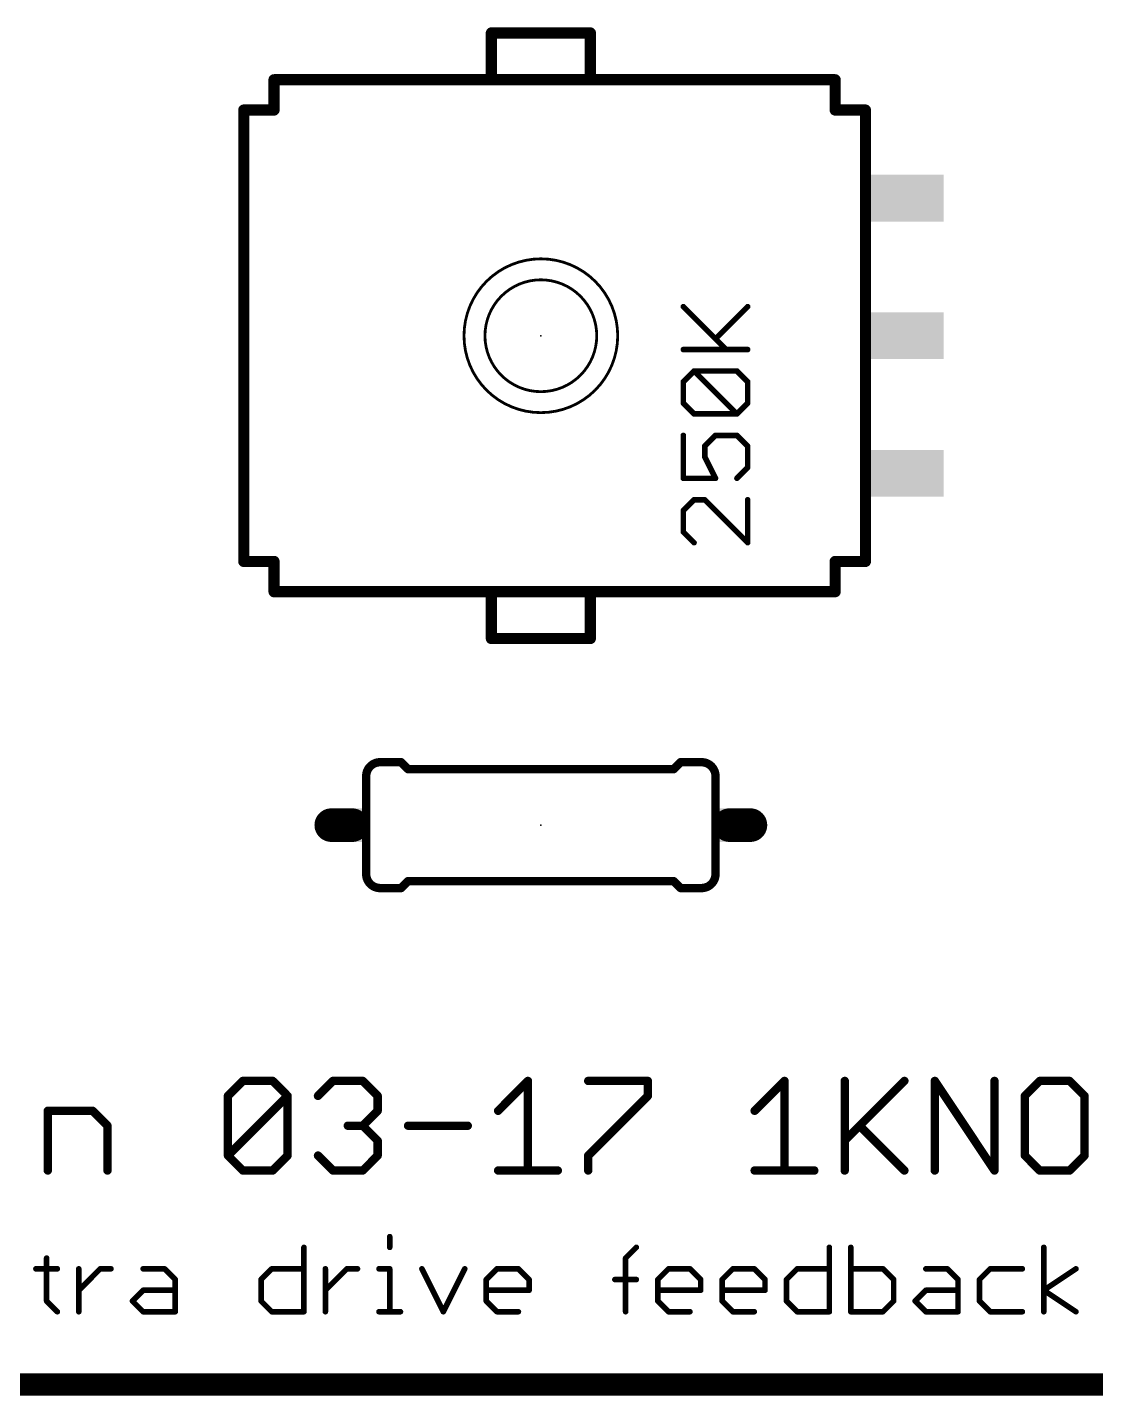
# Model space of a CAD drawing. Extents: x 0 to 100, y 0 to 80.
# Drawn here: x 31.31 to 50.72, y -0.2 to 24.65 of the extents above; entities that cross this region are included whole.
import ezdxf

# ---------------------------------------------------------------- set-up
doc = ezdxf.new("R2010")
doc.units = 0
for name, color, linetype in [('20', 7, 'CONTINUOUS'), ('21', 253, 'CONTINUOUS'), ('23', 7, 'CONTINUOUS'), ('27', 253, 'CONTINUOUS'), ('51', 253, 'CONTINUOUS')]:
    doc.layers.add(name, color=color, linetype=linetype)

# ---------------------------------------------------------------- blocks, each defined once
blk = doc.blocks.new('RECT')
blk.add_solid([(-0.5, -0.5), (0.5, -0.5), (-0.5, 0.5), (0.5, 0.5)])

msp = doc.modelspace()

# ---------------------------------------------------------------- linework, layer by layer
at = {"layer": '20', "const_width": 0.4064}
msp.add_lwpolyline([(0, 0), (100, 0)], dxfattribs=at)
at = {"layer": '21'}
for points, const_width in [([(35.79, 23.7), (35.79, 23.15)], 0.2032), ([(35.79, 23.7), (37.99, 23.7)], 0.2032), ([(42.79, 23.7), (45.99, 23.7)], 0.2032), ([(45.99, 23.15), (45.99, 23.7)], 0.2032), ([(35.24, 14.95), (35.24, 23.15)], 0.2032), ([(35.79, 23.15), (35.24, 23.15)], 0.2032), ([(46.54, 23.15), (45.99, 23.15)], 0.2032), ([(46.54, 23.15), (46.54, 14.95)], 0.2032), ([(35.24, 14.95), (35.79, 14.95)], 0.2032), ([(35.79, 14.95), (35.79, 14.4)], 0.2032), ([(45.99, 14.95), (46.54, 14.95)], 0.2032), ([(45.99, 14.4), (45.99, 14.95)], 0.2032), ([(37.99, 14.4), (35.79, 14.4)], 0.2032), ([(45.99, 14.4), (42.79, 14.4)], 0.2032), ([(37.719, 11.303), (38.1, 11.303)], 0.1524), ([(38.227, 11.176), (38.1, 11.303)], 0.1524), ([(38.227, 11.176), (43.053, 11.176)], 0.1524), ([(43.053, 11.176), (43.18, 11.303)], 0.1524), ([(43.561, 11.303), (43.18, 11.303)], 0.1524), ([(38.227, 9.144), (38.1, 9.017)], 0.1524), ([(38.227, 9.144), (43.053, 9.144)], 0.1524), ([(43.053, 9.144), (43.18, 9.017)], 0.1524), ([(37.719, 9.017), (38.1, 9.017)], 0.1524), ([(43.561, 9.017), (43.18, 9.017)], 0.1524), ([(34.952, 5.242), (35.2232, 5.5132)], 0.1524), ([(35.2232, 5.5132), (35.7655, 5.5132)], 0.1524), ([(35.7655, 5.5132), (36.0367, 5.242)], 0.1524), ([(36.5892, 5.242), (36.8604, 5.5132)], 0.1524), ([(36.8604, 5.5132), (37.4027, 5.5132)], 0.1524), ([(37.4027, 5.5132), (37.6739, 5.242)], 0.1524), ([(39.8635, 4.9709), (40.4058, 5.5132)], 0.1524), ([(40.4058, 5.5132), (40.4058, 3.8862)], 0.1524), ([(41.5007, 5.5132), (42.5853, 5.5132)], 0.1524), ([(42.5853, 5.5132), (42.5853, 5.242)], 0.1524), ([(44.5262, 4.9709), (45.0685, 5.5132)], 0.1524), ([(45.0685, 5.5132), (45.0685, 3.8862)], 0.1524), ([(46.1634, 5.5132), (46.1634, 3.8862)], 0.1524), ([(46.1634, 4.4285), (47.248, 5.5132)], 0.1524), ([(47.8005, 3.8862), (47.8005, 5.5132)], 0.1524), ([(47.8005, 5.5132), (48.8852, 3.8862)], 0.1524), ([(48.8852, 3.8862), (48.8852, 5.5132)], 0.1524), ([(49.7088, 5.5132), (49.4377, 5.242)], 0.1524), ([(50.2512, 5.5132), (49.7088, 5.5132)], 0.1524), ([(50.5223, 5.242), (50.2512, 5.5132)], 0.1524), ([(34.952, 4.1574), (34.952, 5.242)], 0.1524), ([(34.952, 4.1574), (36.0367, 5.242)], 0.1524), ([(36.0367, 5.242), (36.0367, 4.1574)], 0.1524), ([(37.6739, 5.242), (37.6739, 4.9709)], 0.1524), ([(42.5853, 5.242), (41.5007, 4.1574)], 0.1524), ([(49.4377, 5.242), (49.4377, 4.1574)], 0.1524), ([(50.5223, 4.1574), (50.5223, 5.242)], 0.1524), ([(31.6777, 3.8862), (31.6777, 4.9709)], 0.1524), ([(31.6777, 4.9709), (32.4912, 4.9709)], 0.1524), ([(32.4912, 4.9709), (32.7624, 4.6997)], 0.1524), ([(37.6739, 4.9709), (37.4027, 4.6997)], 0.1524), ([(32.7624, 4.6997), (32.7624, 3.8862)], 0.1524), ([(37.4027, 4.6997), (37.1315, 4.6997)], 0.1524), ([(37.4027, 4.6997), (37.6739, 4.4285)], 0.1524), ([(38.2264, 4.6997), (39.311, 4.6997)], 0.1524), ([(46.4345, 4.6997), (47.248, 3.8862)], 0.1524), ([(37.6739, 4.4285), (37.6739, 4.1574)], 0.1524), ([(35.2232, 3.8862), (34.952, 4.1574)], 0.1524), ([(36.0367, 4.1574), (35.7655, 3.8862)], 0.1524), ([(36.8604, 3.8862), (36.5892, 4.1574)], 0.1524), ([(37.6739, 4.1574), (37.4027, 3.8862)], 0.1524), ([(41.5007, 4.1574), (41.5007, 3.8862)], 0.1524), ([(49.4377, 4.1574), (49.7088, 3.8862)], 0.1524), ([(50.2512, 3.8862), (50.5223, 4.1574)], 0.1524), ([(35.7655, 3.8862), (35.2232, 3.8862)], 0.1524), ([(37.4027, 3.8862), (36.8604, 3.8862)], 0.1524), ([(39.8635, 3.8862), (40.9482, 3.8862)], 0.1524), ([(44.5262, 3.8862), (45.6109, 3.8862)], 0.1524), ([(49.7088, 3.8862), (50.2512, 3.8862)], 0.1524), ([(37.8928, 2.6851), (37.8928, 2.4902)], 0.1016), ([(36.3336, 2.4902), (36.3336, 1.3208)], 0.1016), ([(42.1806, 2.2953), (42.3755, 2.4902)], 0.1016), ([(45.8837, 2.4902), (45.8837, 1.3208)], 0.1016), ([(46.2735, 2.4902), (46.2735, 1.3208)], 0.1016), ([(49.7817, 1.3208), (49.7817, 2.4902)], 0.1016), ([(31.656, 2.2953), (31.656, 1.5157)], 0.1016), ([(42.1806, 1.3208), (42.1806, 2.2953)], 0.1016), ([(31.4611, 2.1004), (31.8509, 2.1004)], 0.1016), ([(32.2407, 1.3208), (32.2407, 2.1004)], 0.1016), ([(32.2407, 1.7106), (32.6305, 2.1004)], 0.1016), ([(32.6305, 2.1004), (32.8254, 2.1004)], 0.1016), ([(33.4101, 2.1004), (33.7999, 2.1004)], 0.1016), ([(33.7999, 2.1004), (33.9948, 1.9055)], 0.1016), ([(35.554, 1.9055), (35.7489, 2.1004)], 0.1016), ([(35.7489, 2.1004), (36.3336, 2.1004)], 0.1016), ([(36.7234, 1.3208), (36.7234, 2.1004)], 0.1016), ([(36.7234, 1.7106), (37.1132, 2.1004)], 0.1016), ([(37.1132, 2.1004), (37.3081, 2.1004)], 0.1016), ([(37.6979, 2.1004), (37.8928, 2.1004)], 0.1016), ([(37.8928, 2.1004), (37.8928, 1.3208)], 0.1016), ([(38.4775, 2.1004), (38.8673, 1.3208)], 0.1016), ([(38.8673, 1.3208), (39.2571, 2.1004)], 0.1016), ([(39.6469, 1.9055), (39.8418, 2.1004)], 0.1016), ([(39.8418, 2.1004), (40.2316, 2.1004)], 0.1016), ([(40.2316, 2.1004), (40.4265, 1.9055)], 0.1016), ([(42.7653, 1.9055), (42.9602, 2.1004)], 0.1016), ([(42.9602, 2.1004), (43.35, 2.1004)], 0.1016), ([(43.35, 2.1004), (43.5449, 1.9055)], 0.1016), ([(43.9347, 1.9055), (44.1296, 2.1004)], 0.1016), ([(44.1296, 2.1004), (44.5194, 2.1004)], 0.1016), ([(44.5194, 2.1004), (44.7143, 1.9055)], 0.1016), ([(45.1041, 1.9055), (45.299, 2.1004)], 0.1016), ([(45.299, 2.1004), (45.8837, 2.1004)], 0.1016), ([(46.8582, 2.1004), (46.2735, 2.1004)], 0.1016), ([(47.0531, 1.9055), (46.8582, 2.1004)], 0.1016), ([(47.6378, 2.1004), (48.0276, 2.1004)], 0.1016), ([(48.0276, 2.1004), (48.2225, 1.9055)], 0.1016), ([(48.8072, 2.1004), (48.6123, 1.9055)], 0.1016), ([(49.3919, 2.1004), (48.8072, 2.1004)], 0.1016), ([(49.7817, 1.7106), (50.3664, 2.1004)], 0.1016), ([(33.2152, 1.5157), (33.4101, 1.7106)], 0.1016), ([(33.4101, 1.7106), (33.9948, 1.7106)], 0.1016), ([(33.9948, 1.9055), (33.9948, 1.3208)], 0.1016), ([(35.554, 1.5157), (35.554, 1.9055)], 0.1016), ([(39.6469, 1.5157), (39.6469, 1.9055)], 0.1016), ([(40.4265, 1.7106), (39.6469, 1.7106)], 0.1016), ([(40.4265, 1.9055), (40.4265, 1.7106)], 0.1016), ([(41.9857, 1.9055), (42.3755, 1.9055)], 0.1016), ([(42.7653, 1.5157), (42.7653, 1.9055)], 0.1016), ([(43.5449, 1.7106), (42.7653, 1.7106)], 0.1016), ([(43.5449, 1.9055), (43.5449, 1.7106)], 0.1016), ([(43.9347, 1.5157), (43.9347, 1.9055)], 0.1016), ([(44.7143, 1.7106), (43.9347, 1.7106)], 0.1016), ([(44.7143, 1.9055), (44.7143, 1.7106)], 0.1016), ([(45.1041, 1.5157), (45.1041, 1.9055)], 0.1016), ([(47.0531, 1.5157), (47.0531, 1.9055)], 0.1016), ([(47.4429, 1.5157), (47.6378, 1.7106)], 0.1016), ([(47.6378, 1.7106), (48.2225, 1.7106)], 0.1016), ([(48.2225, 1.9055), (48.2225, 1.3208)], 0.1016), ([(48.6123, 1.9055), (48.6123, 1.5157)], 0.1016), ([(50.3664, 1.3208), (49.7817, 1.7106)], 0.1016), ([(31.656, 1.5157), (31.8509, 1.3208)], 0.1016), ([(33.4101, 1.3208), (33.2152, 1.5157)], 0.1016), ([(35.7489, 1.3208), (35.554, 1.5157)], 0.1016), ([(39.8418, 1.3208), (39.6469, 1.5157)], 0.1016), ([(42.9602, 1.3208), (42.7653, 1.5157)], 0.1016), ([(44.1296, 1.3208), (43.9347, 1.5157)], 0.1016), ([(45.299, 1.3208), (45.1041, 1.5157)], 0.1016), ([(46.8582, 1.3208), (47.0531, 1.5157)], 0.1016), ([(47.6378, 1.3208), (47.4429, 1.5157)], 0.1016), ([(48.6123, 1.5157), (48.8072, 1.3208)], 0.1016), ([(33.9948, 1.3208), (33.4101, 1.3208)], 0.1016), ([(36.3336, 1.3208), (35.7489, 1.3208)], 0.1016), ([(37.6979, 1.3208), (38.0877, 1.3208)], 0.1016), ([(40.2316, 1.3208), (39.8418, 1.3208)], 0.1016), ([(43.35, 1.3208), (42.9602, 1.3208)], 0.1016), ([(44.5194, 1.3208), (44.1296, 1.3208)], 0.1016), ([(45.8837, 1.3208), (45.299, 1.3208)], 0.1016), ([(46.2735, 1.3208), (46.8582, 1.3208)], 0.1016), ([(48.2225, 1.3208), (47.6378, 1.3208)], 0.1016), ([(48.8072, 1.3208), (49.3919, 1.3208)], 0.1016)]:
    msp.add_lwpolyline(points, dxfattribs=dict(at, const_width=const_width))
for points, const_width in [([(35.8408, 23.7, 1), (35.7392, 23.7)], 0.1016), ([(35.79, 23.7508, 1), (35.79, 23.6492)], 0.1016), ([(37.99, 23.6492, 1), (37.99, 23.7508)], 0.1016), ([(42.79, 23.7508, 1), (42.79, 23.6492)], 0.1016), ([(46.0408, 23.7, 1), (45.9392, 23.7)], 0.1016), ([(45.99, 23.6492, 1), (45.99, 23.7508)], 0.1016), ([(35.2908, 23.15, 1), (35.1892, 23.15)], 0.1016), ([(35.24, 23.2008, 1), (35.24, 23.0992)], 0.1016), ([(35.7392, 23.15, 1), (35.8408, 23.15)], 0.1016), ([(35.79, 23.0992, 1), (35.79, 23.2008)], 0.1016), ([(45.99, 23.2008, 1), (45.99, 23.0992)], 0.1016), ([(45.9392, 23.15, 1), (46.0408, 23.15)], 0.1016), ([(46.5908, 23.15, 1), (46.4892, 23.15)], 0.1016), ([(46.54, 23.0992, 1), (46.54, 23.2008)], 0.1016), ([(40.64, 17.653, 1), (40.64, 20.447, 1), (40.64, 17.653)], 0.0508), ([(40.64, 18.034, 1), (40.64, 20.066, 1), (40.64, 18.034)], 0.0508), ([(35.24, 15.0008, 1), (35.24, 14.8992)], 0.1016), ([(35.1892, 14.95, 1), (35.2908, 14.95)], 0.1016), ([(35.8408, 14.95, 1), (35.7392, 14.95)], 0.1016), ([(35.79, 14.8992, 1), (35.79, 15.0008)], 0.1016), ([(45.99, 15.0008, 1), (45.99, 14.8992)], 0.1016), ([(46.0408, 14.95, 1), (45.9392, 14.95)], 0.1016), ([(46.4892, 14.95, 1), (46.5908, 14.95)], 0.1016), ([(46.54, 14.8992, 1), (46.54, 15.0008)], 0.1016), ([(35.79, 14.4508, 1), (35.79, 14.3492)], 0.1016), ([(35.7392, 14.4, 1), (35.8408, 14.4)], 0.1016), ([(37.99, 14.3492, 1), (37.99, 14.4508)], 0.1016), ([(42.79, 14.4508, 1), (42.79, 14.3492)], 0.1016), ([(45.9392, 14.4, 1), (46.0408, 14.4)], 0.1016), ([(45.99, 14.3492, 1), (45.99, 14.4508)], 0.1016), ([(37.719, 11.303, 0.4142), (37.465, 11.049)], 0.1524), ([(37.719, 11.3411, 1), (37.719, 11.2649)], 0.0762), ([(38.1269, 11.3299, 1), (38.0731, 11.2761)], 0.0762), ([(38.1, 11.2649, 1), (38.1, 11.3411)], 0.0762), ([(38.227, 11.2141, 1), (38.227, 11.1379)], 0.0762), ([(38.2001, 11.1491, 1), (38.2539, 11.2029)], 0.0762), ([(43.0261, 11.2029, 1), (43.0799, 11.1491)], 0.0762), ([(43.053, 11.1379, 1), (43.053, 11.2141)], 0.0762), ([(43.18, 11.3411, 1), (43.18, 11.2649)], 0.0762), ([(43.2069, 11.2761, 1), (43.1531, 11.3299)], 0.0762), ([(43.815, 11.049, 0.4142), (43.561, 11.303)], 0.1524), ([(43.561, 11.2649, 1), (43.561, 11.3411)], 0.0762), ([(37.465, 9.271, 0.4142), (37.719, 9.017)], 0.1524), ([(38.227, 9.1821, 1), (38.227, 9.1059)], 0.0762), ([(38.2539, 9.1171, 1), (38.2001, 9.1709)], 0.0762), ([(43.0799, 9.1709, 1), (43.0261, 9.1171)], 0.0762), ([(43.053, 9.1059, 1), (43.053, 9.1821)], 0.0762), ([(43.561, 9.017, 0.4142), (43.815, 9.271)], 0.1524), ([(37.719, 9.0551, 1), (37.719, 8.9789)], 0.0762), ([(38.0731, 9.0439, 1), (38.1269, 8.9901)], 0.0762), ([(38.1, 8.9789, 1), (38.1, 9.0551)], 0.0762), ([(43.18, 9.0551, 1), (43.18, 8.9789)], 0.0762), ([(43.1531, 8.9901, 1), (43.2069, 9.0439)], 0.0762), ([(43.561, 8.9789, 1), (43.561, 9.0551)], 0.0762), ([(35.2232, 5.5513, 1), (35.2232, 5.4751)], 0.0762), ([(35.2501, 5.4862, 1), (35.1963, 5.5401)], 0.0762), ([(35.7925, 5.5401, 1), (35.7386, 5.4862)], 0.0762), ([(35.7655, 5.4751, 1), (35.7655, 5.5513)], 0.0762), ([(36.8604, 5.5513, 1), (36.8604, 5.4751)], 0.0762), ([(36.8873, 5.4862, 1), (36.8334, 5.5401)], 0.0762), ([(37.4296, 5.5401, 1), (37.3758, 5.4862)], 0.0762), ([(37.4027, 5.4751, 1), (37.4027, 5.5513)], 0.0762), ([(40.4439, 5.5132, 1), (40.3677, 5.5132)], 0.0762), ([(40.4328, 5.4862, 1), (40.3789, 5.5401)], 0.0762), ([(41.5007, 5.5513, 1), (41.5007, 5.4751)], 0.0762), ([(42.6234, 5.5132, 1), (42.5472, 5.5132)], 0.0762), ([(42.5853, 5.4751, 1), (42.5853, 5.5513)], 0.0762), ([(45.1066, 5.5132, 1), (45.0304, 5.5132)], 0.0762), ([(45.0955, 5.4862, 1), (45.0416, 5.5401)], 0.0762), ([(46.2015, 5.5132, 1), (46.1253, 5.5132)], 0.0762), ([(47.275, 5.4862, 1), (47.2211, 5.5401)], 0.0762), ([(47.8386, 5.5132, 1), (47.7624, 5.5132)], 0.0762), ([(47.8322, 5.5343, 1), (47.7688, 5.4921)], 0.0762), ([(48.9233, 5.5132, 1), (48.8471, 5.5132)], 0.0762), ([(49.7088, 5.5513, 1), (49.7088, 5.4751)], 0.0762), ([(49.7358, 5.4862, 1), (49.6819, 5.5401)], 0.0762), ([(50.2781, 5.5401, 1), (50.2242, 5.4862)], 0.0762), ([(50.2512, 5.4751, 1), (50.2512, 5.5513)], 0.0762), ([(34.9901, 5.242, 1), (34.9139, 5.242)], 0.0762), ([(34.9251, 5.269, 1), (34.979, 5.2151)], 0.0762), ([(36.0748, 5.242, 1), (35.9986, 5.242)], 0.0762), ([(36.0636, 5.2151, 1), (36.0098, 5.269)], 0.0762), ([(36.0098, 5.2151, 1), (36.0636, 5.269)], 0.0762), ([(36.5623, 5.269, 1), (36.6161, 5.2151)], 0.0762), ([(37.712, 5.242, 1), (37.6358, 5.242)], 0.0762), ([(37.6469, 5.2151, 1), (37.7008, 5.269)], 0.0762), ([(42.5472, 5.242, 1), (42.6234, 5.242)], 0.0762), ([(42.6123, 5.2151, 1), (42.5584, 5.269)], 0.0762), ([(49.4107, 5.269, 1), (49.4646, 5.2151)], 0.0762), ([(49.4758, 5.242, 1), (49.3996, 5.242)], 0.0762), ([(50.5604, 5.242, 1), (50.4842, 5.242)], 0.0762), ([(50.4954, 5.2151, 1), (50.5493, 5.269)], 0.0762), ([(31.7158, 4.9709, 1), (31.6396, 4.9709)], 0.0762), ([(31.6777, 5.009, 1), (31.6777, 4.9328)], 0.0762), ([(32.5182, 4.9978, 1), (32.4643, 4.9439)], 0.0762), ([(32.4912, 4.9328, 1), (32.4912, 5.009)], 0.0762), ([(37.6358, 4.9709, 1), (37.712, 4.9709)], 0.0762), ([(37.7008, 4.9439, 1), (37.6469, 4.9978)], 0.0762), ([(39.8366, 4.9978, 1), (39.8905, 4.9439)], 0.0762), ([(44.4993, 4.9978, 1), (44.5531, 4.9439)], 0.0762), ([(32.8005, 4.6997, 1), (32.7243, 4.6997)], 0.0762), ([(32.7354, 4.6728, 1), (32.7893, 4.7266)], 0.0762), ([(37.1315, 4.7378, 1), (37.1315, 4.6616)], 0.0762), ([(37.4296, 4.7266, 1), (37.3758, 4.6728)], 0.0762), ([(37.3758, 4.7266, 1), (37.4296, 4.6728)], 0.0762), ([(37.4027, 4.6616, 1), (37.4027, 4.7378)], 0.0762), ([(38.2264, 4.7378, 1), (38.2264, 4.6616)], 0.0762), ([(39.311, 4.6616, 1), (39.311, 4.7378)], 0.0762), ([(46.4615, 4.7266, 1), (46.4076, 4.6728)], 0.0762), ([(37.712, 4.4285, 1), (37.6358, 4.4285)], 0.0762), ([(37.6469, 4.4016, 1), (37.7008, 4.4555)], 0.0762), ([(46.1364, 4.4555, 1), (46.1903, 4.4016)], 0.0762), ([(34.979, 4.1843, 1), (34.9251, 4.1304)], 0.0762), ([(36.0636, 4.1304, 1), (36.0098, 4.1843)], 0.0762), ([(36.6161, 4.1843, 1), (36.5623, 4.1304)], 0.0762), ([(37.7008, 4.1304, 1), (37.6469, 4.1843)], 0.0762), ([(41.5388, 4.1574, 1), (41.4626, 4.1574)], 0.0762), ([(49.4646, 4.1843, 1), (49.4107, 4.1304)], 0.0762), ([(50.5493, 4.1304, 1), (50.4954, 4.1843)], 0.0762), ([(34.9251, 4.1843, 1), (34.979, 4.1304)], 0.0762), ([(34.9139, 4.1574, 1), (34.9901, 4.1574)], 0.0762), ([(35.9986, 4.1574, 1), (36.0748, 4.1574)], 0.0762), ([(37.6358, 4.1574, 1), (37.712, 4.1574)], 0.0762), ([(41.4737, 4.1843, 1), (41.5276, 4.1304)], 0.0762), ([(49.3996, 4.1574, 1), (49.4758, 4.1574)], 0.0762), ([(50.4842, 4.1574, 1), (50.5604, 4.1574)], 0.0762), ([(31.6396, 3.8862, 1), (31.7158, 3.8862)], 0.0762), ([(32.7243, 3.8862, 1), (32.8005, 3.8862)], 0.0762), ([(35.2232, 3.9243, 1), (35.2232, 3.8481)], 0.0762), ([(35.1963, 3.8593, 1), (35.2501, 3.9131)], 0.0762), ([(35.7386, 3.9131, 1), (35.7925, 3.8593)], 0.0762), ([(35.7655, 3.8481, 1), (35.7655, 3.9243)], 0.0762), ([(36.8604, 3.9243, 1), (36.8604, 3.8481)], 0.0762), ([(36.8334, 3.8593, 1), (36.8873, 3.9131)], 0.0762), ([(37.3758, 3.9131, 1), (37.4296, 3.8593)], 0.0762), ([(37.4027, 3.8481, 1), (37.4027, 3.9243)], 0.0762), ([(39.8635, 3.9243, 1), (39.8635, 3.8481)], 0.0762), ([(40.3677, 3.8862, 1), (40.4439, 3.8862)], 0.0762), ([(40.9482, 3.8481, 1), (40.9482, 3.9243)], 0.0762), ([(41.4626, 3.8862, 1), (41.5388, 3.8862)], 0.0762), ([(44.5262, 3.9243, 1), (44.5262, 3.8481)], 0.0762), ([(45.0304, 3.8862, 1), (45.1066, 3.8862)], 0.0762), ([(45.6109, 3.8481, 1), (45.6109, 3.9243)], 0.0762), ([(46.1253, 3.8862, 1), (46.2015, 3.8862)], 0.0762), ([(47.2211, 3.8593, 1), (47.275, 3.9131)], 0.0762), ([(47.7624, 3.8862, 1), (47.8386, 3.8862)], 0.0762), ([(48.8471, 3.8862, 1), (48.9233, 3.8862)], 0.0762), ([(48.8535, 3.8651, 1), (48.9169, 3.9073)], 0.0762), ([(49.7088, 3.9243, 1), (49.7088, 3.8481)], 0.0762), ([(49.6819, 3.8593, 1), (49.7358, 3.9131)], 0.0762), ([(50.2242, 3.9131, 1), (50.2781, 3.8593)], 0.0762), ([(50.2512, 3.8481, 1), (50.2512, 3.9243)], 0.0762), ([(37.9182, 2.6851, 1), (37.8674, 2.6851)], 0.0508), ([(36.359, 2.4902, 1), (36.3082, 2.4902)], 0.0508), ([(37.8674, 2.4902, 1), (37.9182, 2.4902)], 0.0508), ([(42.3935, 2.4722, 1), (42.3576, 2.5082)], 0.0508), ([(45.9091, 2.4902, 1), (45.8583, 2.4902)], 0.0508), ([(46.2989, 2.4902, 1), (46.2481, 2.4902)], 0.0508), ([(49.8071, 2.4902, 1), (49.7563, 2.4902)], 0.0508), ([(31.6814, 2.2953, 1), (31.6306, 2.2953)], 0.0508), ([(42.206, 2.2953, 1), (42.1552, 2.2953)], 0.0508), ([(42.1627, 2.3133, 1), (42.1986, 2.2773)], 0.0508), ([(31.4611, 2.1258, 1), (31.4611, 2.075)], 0.0508), ([(31.8509, 2.075, 1), (31.8509, 2.1258)], 0.0508), ([(32.2661, 2.1004, 1), (32.2153, 2.1004)], 0.0508), ([(32.6305, 2.1258, 1), (32.6305, 2.075)], 0.0508), ([(32.6485, 2.0824, 1), (32.6126, 2.1184)], 0.0508), ([(32.8254, 2.075, 1), (32.8254, 2.1258)], 0.0508), ([(33.4101, 2.1258, 1), (33.4101, 2.075)], 0.0508), ([(33.8179, 2.1184, 1), (33.782, 2.0824)], 0.0508), ([(33.7999, 2.075, 1), (33.7999, 2.1258)], 0.0508), ([(35.7489, 2.1258, 1), (35.7489, 2.075)], 0.0508), ([(35.7669, 2.0824, 1), (35.731, 2.1184)], 0.0508), ([(36.3336, 2.075, 1), (36.3336, 2.1258)], 0.0508), ([(36.7488, 2.1004, 1), (36.698, 2.1004)], 0.0508), ([(37.1132, 2.1258, 1), (37.1132, 2.075)], 0.0508), ([(37.1312, 2.0824, 1), (37.0953, 2.1184)], 0.0508), ([(37.3081, 2.075, 1), (37.3081, 2.1258)], 0.0508), ([(37.6979, 2.1258, 1), (37.6979, 2.075)], 0.0508), ([(37.9182, 2.1004, 1), (37.8674, 2.1004)], 0.0508), ([(37.8928, 2.075, 1), (37.8928, 2.1258)], 0.0508), ([(38.5002, 2.1118, 1), (38.4548, 2.089)], 0.0508), ([(39.2798, 2.089, 1), (39.2344, 2.1118)], 0.0508), ([(39.8418, 2.1258, 1), (39.8418, 2.075)], 0.0508), ([(39.8598, 2.0824, 1), (39.8239, 2.1184)], 0.0508), ([(40.2496, 2.1184, 1), (40.2137, 2.0824)], 0.0508), ([(40.2316, 2.075, 1), (40.2316, 2.1258)], 0.0508), ([(42.9602, 2.1258, 1), (42.9602, 2.075)], 0.0508), ([(42.9782, 2.0824, 1), (42.9422, 2.1184)], 0.0508), ([(43.368, 2.1184, 1), (43.332, 2.0824)], 0.0508), ([(43.35, 2.075, 1), (43.35, 2.1258)], 0.0508), ([(44.1296, 2.1258, 1), (44.1296, 2.075)], 0.0508), ([(44.1476, 2.0824, 1), (44.1116, 2.1184)], 0.0508), ([(44.5374, 2.1184, 1), (44.5014, 2.0824)], 0.0508), ([(44.5194, 2.075, 1), (44.5194, 2.1258)], 0.0508), ([(45.299, 2.1258, 1), (45.299, 2.075)], 0.0508), ([(45.317, 2.0824, 1), (45.281, 2.1184)], 0.0508), ([(45.8837, 2.075, 1), (45.8837, 2.1258)], 0.0508), ([(46.2735, 2.1258, 1), (46.2735, 2.075)], 0.0508), ([(46.8762, 2.1184, 1), (46.8402, 2.0824)], 0.0508), ([(46.8582, 2.075, 1), (46.8582, 2.1258)], 0.0508), ([(47.6378, 2.1258, 1), (47.6378, 2.075)], 0.0508), ([(48.0456, 2.1184, 1), (48.0096, 2.0824)], 0.0508), ([(48.0276, 2.075, 1), (48.0276, 2.1258)], 0.0508), ([(48.8072, 2.1258, 1), (48.8072, 2.075)], 0.0508), ([(48.8252, 2.0824, 1), (48.7892, 2.1184)], 0.0508), ([(49.3919, 2.075, 1), (49.3919, 2.1258)], 0.0508), ([(50.3805, 2.0793, 1), (50.3523, 2.1215)], 0.0508), ([(32.2228, 1.7286, 1), (32.2587, 1.6926)], 0.0508), ([(33.4101, 1.736, 1), (33.4101, 1.6852)], 0.0508), ([(33.4281, 1.6926, 1), (33.3922, 1.7286)], 0.0508), ([(34.0202, 1.9055, 1), (33.9694, 1.9055)], 0.0508), ([(33.9769, 1.8875, 1), (34.0128, 1.9235)], 0.0508), ([(33.9948, 1.6852, 1), (33.9948, 1.736)], 0.0508), ([(35.5794, 1.9055, 1), (35.5286, 1.9055)], 0.0508), ([(35.5361, 1.9235, 1), (35.572, 1.8875)], 0.0508), ([(36.7055, 1.7286, 1), (36.7414, 1.6926)], 0.0508), ([(39.6723, 1.9055, 1), (39.6215, 1.9055)], 0.0508), ([(39.629, 1.9235, 1), (39.6649, 1.8875)], 0.0508), ([(39.6469, 1.736, 1), (39.6469, 1.6852)], 0.0508), ([(40.4519, 1.9055, 1), (40.4011, 1.9055)], 0.0508), ([(40.4086, 1.8875, 1), (40.4445, 1.9235)], 0.0508), ([(40.4265, 1.6852, 1), (40.4265, 1.736)], 0.0508), ([(41.9857, 1.9309, 1), (41.9857, 1.8801)], 0.0508), ([(42.3755, 1.8801, 1), (42.3755, 1.9309)], 0.0508), ([(42.7907, 1.9055, 1), (42.7399, 1.9055)], 0.0508), ([(42.7474, 1.9235, 1), (42.7833, 1.8875)], 0.0508), ([(42.7653, 1.736, 1), (42.7653, 1.6852)], 0.0508), ([(43.5703, 1.9055, 1), (43.5195, 1.9055)], 0.0508), ([(43.5269, 1.8875, 1), (43.5629, 1.9235)], 0.0508), ([(43.5449, 1.6852, 1), (43.5449, 1.736)], 0.0508), ([(43.9167, 1.9235, 1), (43.9527, 1.8875)], 0.0508), ([(43.9601, 1.9055, 1), (43.9093, 1.9055)], 0.0508), ([(43.9347, 1.736, 1), (43.9347, 1.6852)], 0.0508), ([(44.7397, 1.9055, 1), (44.6889, 1.9055)], 0.0508), ([(44.6963, 1.8875, 1), (44.7323, 1.9235)], 0.0508), ([(44.7143, 1.6852, 1), (44.7143, 1.736)], 0.0508), ([(45.0861, 1.9235, 1), (45.1221, 1.8875)], 0.0508), ([(45.1295, 1.9055, 1), (45.0787, 1.9055)], 0.0508), ([(47.0785, 1.9055, 1), (47.0277, 1.9055)], 0.0508), ([(47.0351, 1.8875, 1), (47.0711, 1.9235)], 0.0508), ([(47.6378, 1.736, 1), (47.6378, 1.6852)], 0.0508), ([(47.6558, 1.6926, 1), (47.6198, 1.7286)], 0.0508), ([(48.2479, 1.9055, 1), (48.1971, 1.9055)], 0.0508), ([(48.2045, 1.8875, 1), (48.2405, 1.9235)], 0.0508), ([(48.2225, 1.6852, 1), (48.2225, 1.736)], 0.0508), ([(48.5943, 1.9235, 1), (48.6303, 1.8875)], 0.0508), ([(48.6377, 1.9055, 1), (48.5869, 1.9055)], 0.0508), ([(49.7958, 1.7317, 1), (49.7676, 1.6895)], 0.0508), ([(49.7676, 1.7317, 1), (49.7958, 1.6895)], 0.0508), ([(31.674, 1.5337, 1), (31.6381, 1.4977)], 0.0508), ([(31.6306, 1.5157, 1), (31.6814, 1.5157)], 0.0508), ([(33.2332, 1.5337, 1), (33.1973, 1.4977)], 0.0508), ([(33.1973, 1.5337, 1), (33.2332, 1.4977)], 0.0508), ([(35.572, 1.5337, 1), (35.5361, 1.4977)], 0.0508), ([(35.5286, 1.5157, 1), (35.5794, 1.5157)], 0.0508), ([(39.6649, 1.5337, 1), (39.629, 1.4977)], 0.0508), ([(39.6215, 1.5157, 1), (39.6723, 1.5157)], 0.0508), ([(40.4011, 1.7106, 1), (40.4519, 1.7106)], 0.0508), ([(42.7833, 1.5337, 1), (42.7474, 1.4977)], 0.0508), ([(42.7399, 1.5157, 1), (42.7907, 1.5157)], 0.0508), ([(43.5195, 1.7106, 1), (43.5703, 1.7106)], 0.0508), ([(43.9527, 1.5337, 1), (43.9167, 1.4977)], 0.0508), ([(43.9093, 1.5157, 1), (43.9601, 1.5157)], 0.0508), ([(44.6889, 1.7106, 1), (44.7397, 1.7106)], 0.0508), ([(45.1221, 1.5337, 1), (45.0861, 1.4977)], 0.0508), ([(45.0787, 1.5157, 1), (45.1295, 1.5157)], 0.0508), ([(47.0277, 1.5157, 1), (47.0785, 1.5157)], 0.0508), ([(47.0711, 1.4977, 1), (47.0351, 1.5337)], 0.0508), ([(47.4609, 1.5337, 1), (47.4249, 1.4977)], 0.0508), ([(47.4249, 1.5337, 1), (47.4609, 1.4977)], 0.0508), ([(48.6303, 1.5337, 1), (48.5943, 1.4977)], 0.0508), ([(48.5869, 1.5157, 1), (48.6377, 1.5157)], 0.0508), ([(31.833, 1.3028, 1), (31.8689, 1.3388)], 0.0508), ([(32.2153, 1.3208, 1), (32.2661, 1.3208)], 0.0508), ([(33.4101, 1.3462, 1), (33.4101, 1.2954)], 0.0508), ([(33.3922, 1.3028, 1), (33.4281, 1.3388)], 0.0508), ([(33.9694, 1.3208, 1), (34.0202, 1.3208)], 0.0508), ([(33.9948, 1.2954, 1), (33.9948, 1.3462)], 0.0508), ([(35.7489, 1.3462, 1), (35.7489, 1.2954)], 0.0508), ([(35.731, 1.3028, 1), (35.7669, 1.3388)], 0.0508), ([(36.3082, 1.3208, 1), (36.359, 1.3208)], 0.0508), ([(36.3336, 1.2954, 1), (36.3336, 1.3462)], 0.0508), ([(36.698, 1.3208, 1), (36.7488, 1.3208)], 0.0508), ([(37.6979, 1.3462, 1), (37.6979, 1.2954)], 0.0508), ([(37.8674, 1.3208, 1), (37.9182, 1.3208)], 0.0508), ([(38.0877, 1.2954, 1), (38.0877, 1.3462)], 0.0508), ([(38.8446, 1.3322, 1), (38.89, 1.3094)], 0.0508), ([(38.8446, 1.3094, 1), (38.89, 1.3322)], 0.0508), ([(39.8418, 1.3462, 1), (39.8418, 1.2954)], 0.0508), ([(39.8239, 1.3028, 1), (39.8598, 1.3388)], 0.0508), ([(40.2316, 1.2954, 1), (40.2316, 1.3462)], 0.0508), ([(42.1552, 1.3208, 1), (42.206, 1.3208)], 0.0508), ([(42.9602, 1.3462, 1), (42.9602, 1.2954)], 0.0508), ([(42.9422, 1.3028, 1), (42.9782, 1.3388)], 0.0508), ([(43.35, 1.2954, 1), (43.35, 1.3462)], 0.0508), ([(44.1296, 1.3462, 1), (44.1296, 1.2954)], 0.0508), ([(44.1116, 1.3028, 1), (44.1476, 1.3388)], 0.0508), ([(44.5194, 1.2954, 1), (44.5194, 1.3462)], 0.0508), ([(45.299, 1.3462, 1), (45.299, 1.2954)], 0.0508), ([(45.281, 1.3028, 1), (45.317, 1.3388)], 0.0508), ([(45.8583, 1.3208, 1), (45.9091, 1.3208)], 0.0508), ([(45.8837, 1.2954, 1), (45.8837, 1.3462)], 0.0508), ([(46.2735, 1.3462, 1), (46.2735, 1.2954)], 0.0508), ([(46.2481, 1.3208, 1), (46.2989, 1.3208)], 0.0508), ([(46.8402, 1.3388, 1), (46.8762, 1.3028)], 0.0508), ([(46.8582, 1.2954, 1), (46.8582, 1.3462)], 0.0508), ([(47.6378, 1.3462, 1), (47.6378, 1.2954)], 0.0508), ([(47.6198, 1.3028, 1), (47.6558, 1.3388)], 0.0508), ([(48.1971, 1.3208, 1), (48.2479, 1.3208)], 0.0508), ([(48.2225, 1.2954, 1), (48.2225, 1.3462)], 0.0508), ([(48.8072, 1.3462, 1), (48.8072, 1.2954)], 0.0508), ([(48.7892, 1.3028, 1), (48.8252, 1.3388)], 0.0508), ([(49.3919, 1.2954, 1), (49.3919, 1.3462)], 0.0508), ([(49.7563, 1.3208, 1), (49.8071, 1.3208)], 0.0508), ([(50.3523, 1.2997, 1), (50.3805, 1.3419)], 0.0508)]:
    msp.add_lwpolyline(points, format="xyb", dxfattribs=dict(at, const_width=const_width))
at = {"layer": '23'}
for p in [(40.64, 19.05), (40.64, 10.16)]:
    msp.add_point(p, dxfattribs=at)
at = {"layer": '27', "const_width": 0.1016}
for points in [[(44.0094, 18.799), (43.2298, 19.5786)], [(43.8145, 18.9939), (44.3992, 19.5786)], [(43.2298, 18.799), (44.3992, 18.799)], [(43.2298, 18.2143), (43.4247, 18.4092)], [(43.4247, 18.4092), (44.2043, 18.4092)], [(44.2043, 17.6296), (43.4247, 18.4092)], [(44.2043, 18.4092), (44.3992, 18.2143)], [(43.2298, 17.8245), (43.2298, 18.2143)], [(44.3992, 18.2143), (44.3992, 17.8245)], [(43.4247, 17.6296), (43.2298, 17.8245)], [(44.2043, 17.6296), (43.4247, 17.6296)], [(44.3992, 17.8245), (44.2043, 17.6296)], [(43.2298, 17.2398), (43.2298, 16.4602)], [(43.6196, 17.0449), (43.8145, 17.2398)], [(43.8145, 17.2398), (44.2043, 17.2398)], [(44.2043, 17.2398), (44.3992, 17.0449)], [(43.6196, 16.85), (43.6196, 17.0449)], [(44.3992, 17.0449), (44.3992, 16.6551)], [(43.8145, 16.4602), (43.6196, 16.85)], [(44.3992, 16.6551), (44.2043, 16.4602)], [(43.2298, 16.4602), (43.8145, 16.4602)], [(43.4247, 16.0704), (43.2298, 15.8755)], [(43.2298, 15.8755), (43.2298, 15.4857)], [(43.6196, 16.0704), (43.4247, 16.0704)], [(44.3992, 15.2908), (43.6196, 16.0704)], [(44.3992, 16.0704), (44.3992, 15.2908)], [(43.2298, 15.4857), (43.4247, 15.2908)]]:
    msp.add_lwpolyline(points, dxfattribs=at)
at = {"layer": '27', "const_width": 0.0508}
for points in [[(43.2478, 19.5965, 1), (43.2118, 19.5606)], [(44.4172, 19.5606, 1), (44.3812, 19.5965)], [(43.7965, 19.0118, 1), (43.8325, 18.9759)], [(43.2298, 18.8244, 1), (43.2298, 18.7736)], [(43.9914, 18.781, 1), (44.0274, 18.817)], [(44.3992, 18.7736, 1), (44.3992, 18.8244)], [(43.4427, 18.4272, 1), (43.4067, 18.3912)], [(43.4247, 18.4346, 1), (43.4247, 18.3838)], [(43.4427, 18.3912, 1), (43.4067, 18.4272)], [(44.2223, 18.4272, 1), (44.1863, 18.3912)], [(44.2043, 18.3838, 1), (44.2043, 18.4346)], [(43.2118, 18.2323, 1), (43.2478, 18.1963)], [(43.2552, 18.2143, 1), (43.2044, 18.2143)], [(44.4246, 18.2143, 1), (44.3738, 18.2143)], [(44.3812, 18.1963, 1), (44.4172, 18.2323)], [(43.2478, 17.8425, 1), (43.2118, 17.8065)], [(43.2044, 17.8245, 1), (43.2552, 17.8245)], [(43.4247, 17.655, 1), (43.4247, 17.6042)], [(43.4067, 17.6116, 1), (43.4427, 17.6476)], [(44.1863, 17.6476, 1), (44.2223, 17.6116)], [(44.1863, 17.6116, 1), (44.2223, 17.6476)], [(44.2043, 17.6042, 1), (44.2043, 17.655)], [(44.3738, 17.8245, 1), (44.4246, 17.8245)], [(44.4172, 17.8065, 1), (44.3812, 17.8425)], [(43.2552, 17.2398, 1), (43.2044, 17.2398)], [(43.8145, 17.2652, 1), (43.8145, 17.2144)], [(43.8325, 17.2218, 1), (43.7965, 17.2578)], [(44.2223, 17.2578, 1), (44.1863, 17.2218)], [(44.2043, 17.2144, 1), (44.2043, 17.2652)], [(43.6016, 17.0629, 1), (43.6376, 17.0269)], [(43.645, 17.0449, 1), (43.5942, 17.0449)], [(44.4246, 17.0449, 1), (44.3738, 17.0449)], [(44.3812, 17.0269, 1), (44.4172, 17.0629)], [(43.6423, 16.8614, 1), (43.5969, 16.8386)], [(43.5942, 16.85, 1), (43.645, 16.85)], [(44.3738, 16.6551, 1), (44.4246, 16.6551)], [(44.4172, 16.6371, 1), (44.3812, 16.6731)], [(43.2298, 16.4856, 1), (43.2298, 16.4348)], [(43.2044, 16.4602, 1), (43.2552, 16.4602)], [(43.7918, 16.4488, 1), (43.8372, 16.4716)], [(43.8145, 16.4348, 1), (43.8145, 16.4856)], [(44.1863, 16.4782, 1), (44.2223, 16.4422)], [(43.2118, 15.8935, 1), (43.2478, 15.8575)], [(43.2552, 15.8755, 1), (43.2044, 15.8755)], [(43.4247, 16.0958, 1), (43.4247, 16.045)], [(43.4427, 16.0524, 1), (43.4067, 16.0884)], [(43.6376, 16.0884, 1), (43.6016, 16.0524)], [(43.6196, 16.045, 1), (43.6196, 16.0958)], [(44.4246, 16.0704, 1), (44.3738, 16.0704)], [(43.2478, 15.5037, 1), (43.2118, 15.4677)], [(43.2044, 15.4857, 1), (43.2552, 15.4857)], [(43.4067, 15.2728, 1), (43.4427, 15.3088)], [(44.3738, 15.2908, 1), (44.4246, 15.2908)], [(44.3812, 15.2728, 1), (44.4172, 15.3088)]]:
    msp.add_lwpolyline(points, format="xyb", dxfattribs=at)
at = {"layer": '51'}
for points, const_width in [([(41.54, 24.55), (39.74, 24.55)], 0.2032), ([(39.74, 24.55), (39.74, 23.8)], 0.2032), ([(41.54, 23.8), (41.54, 24.55)], 0.2032), ([(35.79, 23.7), (45.99, 23.7)], 0.2032), ([(45.99, 14.4), (35.79, 14.4)], 0.2032), ([(39.74, 14.3), (39.74, 13.55)], 0.2032), ([(41.54, 13.55), (41.54, 14.3)], 0.2032), ([(39.74, 13.55), (41.54, 13.55)], 0.2032), ([(37.465, 11.049), (37.465, 9.271)], 0.1524), ([(43.815, 11.049), (43.815, 9.271)], 0.1524), ([(37.211, 10.16), (36.83, 10.16)], 0.6096), ([(44.45, 10.16), (44.069, 10.16)], 0.6096)]:
    msp.add_lwpolyline(points, dxfattribs=dict(at, const_width=const_width))
for points, const_width in [([(39.74, 24.6008, 1), (39.74, 24.4992)], 0.1016), ([(39.7908, 24.55, 1), (39.6892, 24.55)], 0.1016), ([(41.5908, 24.55, 1), (41.4892, 24.55)], 0.1016), ([(41.54, 24.4992, 1), (41.54, 24.6008)], 0.1016), ([(35.79, 23.7508, 1), (35.79, 23.6492)], 0.1016), ([(39.6892, 23.8, 1), (39.7908, 23.8)], 0.1016), ([(41.4892, 23.8, 1), (41.5908, 23.8)], 0.1016), ([(45.99, 23.6492, 1), (45.99, 23.7508)], 0.1016), ([(35.79, 14.4508, 1), (35.79, 14.3492)], 0.1016), ([(45.99, 14.3492, 1), (45.99, 14.4508)], 0.1016), ([(39.7908, 14.3, 1), (39.6892, 14.3)], 0.1016), ([(41.5908, 14.3, 1), (41.4892, 14.3)], 0.1016), ([(39.74, 13.6008, 1), (39.74, 13.4992)], 0.1016), ([(39.6892, 13.55, 1), (39.7908, 13.55)], 0.1016), ([(41.4892, 13.55, 1), (41.5908, 13.55)], 0.1016), ([(41.54, 13.4992, 1), (41.54, 13.6008)], 0.1016), ([(37.5031, 11.049, 1), (37.4269, 11.049)], 0.0762), ([(43.8531, 11.049, 1), (43.7769, 11.049)], 0.0762), ([(36.83, 10.3124, 1), (36.83, 10.0076)], 0.3048), ([(37.211, 10.0076, 1), (37.211, 10.3124)], 0.3048), ([(44.069, 10.3124, 1), (44.069, 10.0076)], 0.3048), ([(44.45, 10.0076, 1), (44.45, 10.3124)], 0.3048), ([(37.4269, 9.271, 1), (37.5031, 9.271)], 0.0762), ([(43.7769, 9.271, 1), (43.8531, 9.271)], 0.0762)]:
    msp.add_lwpolyline(points, format="xyb", dxfattribs=dict(at, const_width=const_width))

# ---------------------------------------------------------------- block references
for p, xscale, yscale, rotation in [((47.3025, 21.55), 0.85, 1.325, 90), ((47.3025, 19.05), 0.85, 1.325, 90), ((47.3025, 16.55), 0.85, 1.325, 90), ((37.338, 10.16), 0.254, 0.6096, 180), ((43.942, 10.16), 0.254, 0.6096, 180)]:
    msp.add_blockref('RECT', p, dxfattribs=dict(at, xscale=xscale, yscale=yscale, rotation=rotation))

doc.saveas('drawing.dxf')
